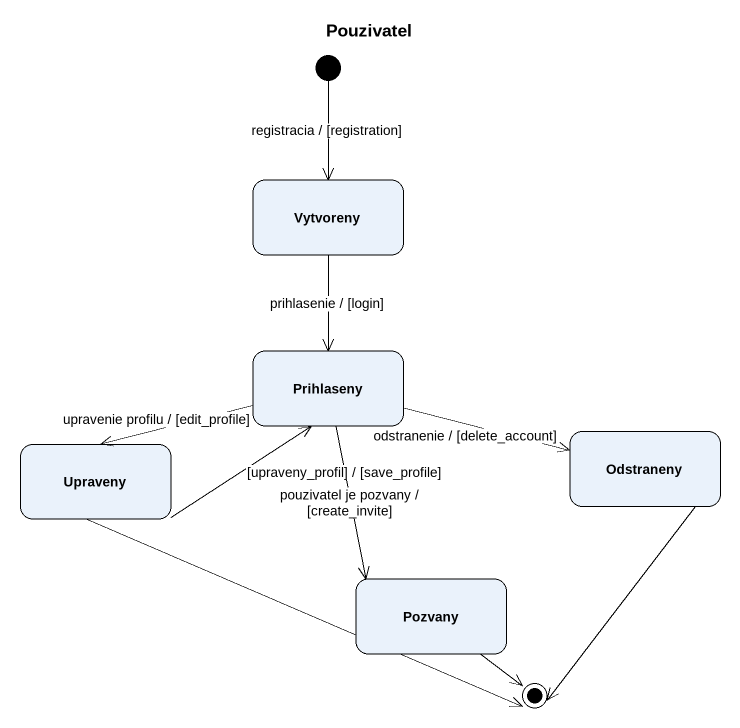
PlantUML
@startuml
title Pouzivatel
hide empty description
state Vytvoreny
state Prihlaseny
state Odstraneny
state Upraveny
state Pozvany
[*] --> Vytvoreny : registracia / [registration]
Vytvoreny --> Prihlaseny : prihlasenie / [login]
Prihlaseny -right-> Odstraneny : odstranenie / [delete_account]
Prihlaseny -left-> Upraveny : upravenie profilu / [edit_profile]
Prihlaseny --> Pozvany : pouzivatel je pozvany / [create_invite]
Upraveny -right-> Prihlaseny : [upraveny_profil] / [save_profile]
Odstraneny --> [*]
Upraveny -right-> [*]
Pozvany --> [*]
@enduml
